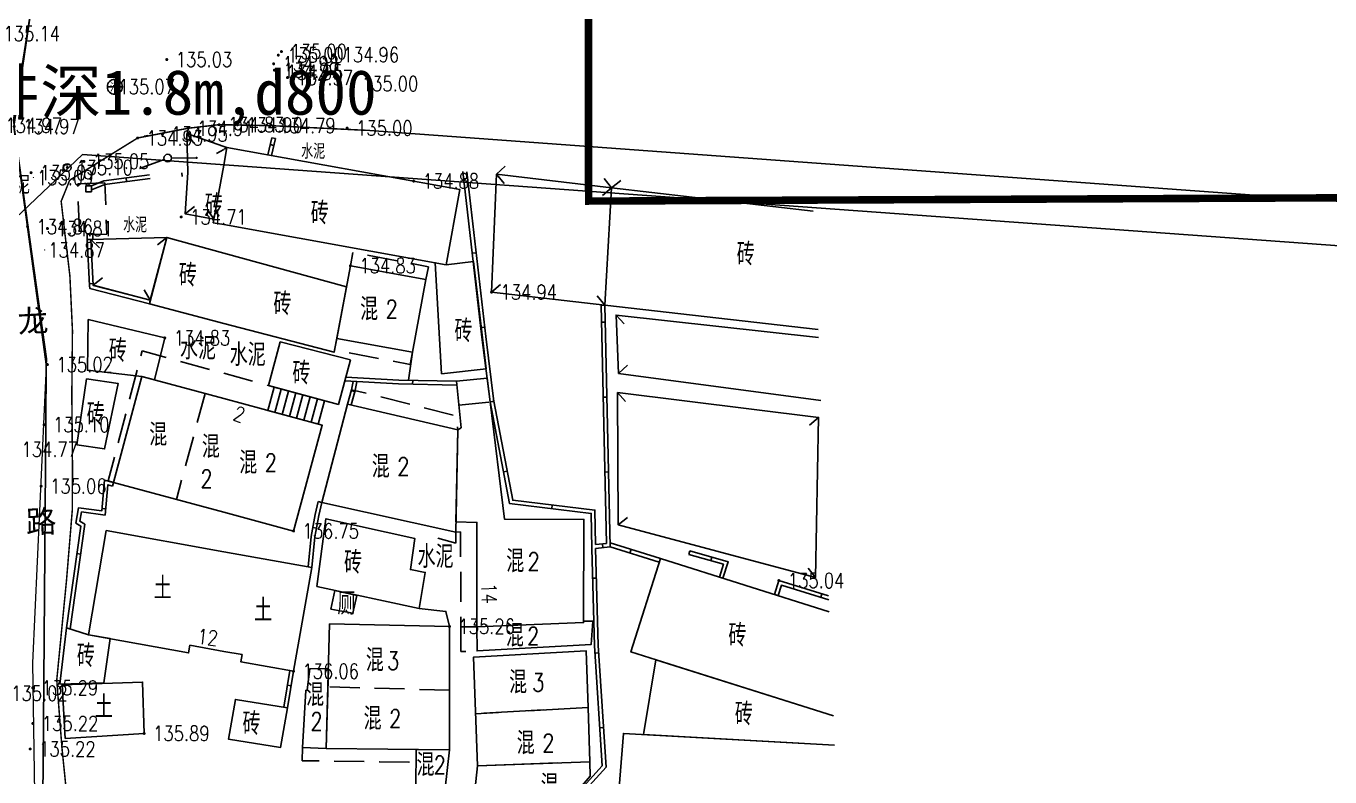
# Model space of a CAD drawing. Extents: x 529262 to 576451, y 2694391 to 2717535.
# Drawn here: x 566101.8 to 566188.9, y 2710071 to 2710121.1 of the extents above; entities that cross this region are included whole.
import ezdxf
from ezdxf.enums import TextEntityAlignment as Align
from ezdxf.xclip import XClip

# ---------------------------------------------------------------- set-up
doc = ezdxf.new("R2010")
doc.units = 0
doc.header["$XCLIPFRAME"] = 0
doc.linetypes.add('X5', pattern=[3, 2, -1])
for name, color, linetype in [('a红线图', 1, 'Continuous'), ('COMPONENT', 8, 'Continuous'), ('DLDW', 8, 'Continuous'), ('DLSS', 4, 'Continuous'), ('GCD', 8, 'Continuous'), ('GXYZ', 8, 'Continuous'), ('JMD', 8, 'Continuous'), ('PP-COM', 7, 'Continuous'), ('RD-中线', 40, 'Continuous'), ('RD-红线', 7, 'Continuous'), ('ZBTZ', 8, 'Continuous'), ('ZJ', 7, 'Continuous'), ('污水管径标注_W10-', 202, 'Continuous')]:
    doc.layers.add(name, color=color, linetype=linetype)
doc.layers.add('现状管道深度（物探资料）', color=2, linetype='Continuous', plot=False)
doc.styles.add('HZ', font='rs.shx', dxfattribs={"width": 0.8, "bigfont": 'hztxt.shx'})
doc.styles.get("Standard").update_dxf_attribs({"font": '', "height": 2.5, "bigfont": 'smfs.shx'})
doc.styles.add('宋体', font='', dxfattribs={"width": 0.75})
doc.styles.add('等线体', font='simhei.ttf')
doc.styles.get('Standard').set_extended_font_data('FangSong_GB2312')
doc.styles.get('宋体').set_extended_font_data('SimSun')
doc.linetypes.add('1161', pattern='A,0,[149,AAA.SHX,S=0.15,R=0,X=0,Y=0],-1.6', length=1.6)

# ---------------------------------------------------------------- blocks, each defined once
blk = doc.blocks.new('A$C19FD0107')
at = {"layer": 'RD-中线', "color": 8, "linetype": 'Continuous', "flags": 128}
for points in [[(-4490.734, 14139.438, 0), (-4490.29, 14139.417)], [(-3818.251, 14086.168, 0), (-3817.74, 14086.169)]]:
    blk.add_lwpolyline(points, format="xyb", dxfattribs=at)
at = {"layer": 'RD-红线', "color": 8}
blk.add_lwpolyline([(-4892.421, 15721.895), (-4903.143, 15711.754, 0.440562)], format="xyb", dxfattribs=at)
at = {"layer": 'RD-红线', "color": 8, "linetype": 'Continuous', "flags": 128}
blk.add_lwpolyline([(-4892.421, 15721.895), (-4681.317, 15706.582, -0.022144), (-4612.556, 15698.522), (-4612.406, 15698.497)], format="xyb", dxfattribs=at)
blk = doc.blocks.new('GC200')
at = {"linetype": 'Continuous', "const_width": 0.2, "flags": 128}
blk.add_lwpolyline([(-0.1, 0, 1), (0.1, 0, 1)], format="xyb", close=True, dxfattribs=at)
blk = doc.blocks.new('gc013c')
at = {"linetype": 'Continuous'}
blk.add_line((0.5, 0), (4, 0), dxfattribs=at)
at = {"linetype": 'Continuous', "const_width": 0.15, "flags": 128}
blk.add_lwpolyline([(3.775, 0, 1), (3.925, 0, 1)], format="xyb", close=True, dxfattribs=at)
blk = doc.blocks.new('gc170')
at = {"color": 8, "linetype": 'Continuous'}
blk.add_circle((0, 0), 0.5, dxfattribs=at)
blk = doc.blocks.new('gcbj0102')
for p, q in [((-1, 0), (1, 0)), ((0, -1), (0, 1))]:
    blk.add_line(p, q)
blk.add_circle((0, 0), 1)

msp = doc.modelspace()

# ---------------------------------------------------------------- linework, layer by layer
at = {"const_width": 0.5}
msp.add_lwpolyline([(566139.325, 2710172.956), (565986.518, 2710172.842), (565986.681, 2709601.261), (566518.586, 2709601.552), (566518.485, 2709673.527), (566764.333, 2709673.513), (566764.12, 2710112.127), (566139.363, 2710109.398), (566139.316, 2710172.956)], dxfattribs=at)
at = {"layer": 'a红线图', "color": 8, "linetype": 'Continuous', "lineweight": 0, "flags": 128}
msp.add_lwpolyline([(566002.192, 2710136.326), (566109.082, 2710133.706), (566102.533, 2710124.92), (566100.925, 2710114.792), (566103.162, 2710098.867), (566102.215, 2710078.564), (566102.717, 2710046.58), (566103.542, 2710024.38), (566098.749, 2709996.517), (566091.062, 2709979.95), (566088.689, 2709969.605), (566093.614, 2709951.357), (566100.107, 2709923.223), (566100.107, 2709923.223), (566100.107, 2709923.223), (566095.932, 2709922.206), (566095.932, 2709922.206), (566081.847, 2709912.554), (566085.668, 2709714.381)], dxfattribs=at)
msp.add_lwpolyline([(566002.192, 2710136.326), (566109.082, 2710133.706), (566102.533, 2710124.92), (566100.925, 2710114.792), (566103.162, 2710098.867), (566102.215, 2710078.564), (566102.717, 2710046.58), (566103.542, 2710024.38), (566098.749, 2709996.517), (566091.062, 2709979.95), (566088.689, 2709969.605), (566093.614, 2709951.357), (566100.107, 2709923.223), (566100.107, 2709923.223), (566100.107, 2709923.223), (566095.932, 2709922.206), (566095.932, 2709922.206), (566081.847, 2709912.554), (566085.668, 2709714.381)], dxfattribs=at)
at = {"layer": 'DLDW', "linetype": 'Continuous', "elevation": 136.334, "flags": 128}
msp.add_lwpolyline([(566122.145, 2710082.148), (566122.423, 2710083.399), (566123.891, 2710083.073), (566123.613, 2710081.887)], close=True, dxfattribs=at)
at = {"layer": 'DLSS', "linetype": 'Continuous', "const_width": 0.1, "flags": 128}
for points in [[(566124.449, 2710114.125), (566118.103, 2710114.436), (566114.691, 2710114.501), (566112.617, 2710114.261), (566109.247, 2710113.611), (566104.709, 2710110.798)], [(566102.036, 2710002.568), (566103.995, 2710014.202), (566104.973, 2710021.961), (566105.531, 2710027.979), (566105.602, 2710031.912), (566105.29, 2710037.109), (566104.947, 2710040.762), (566104.451, 2710047.23), (566104.623, 2710054.902), (566104.672, 2710057.841), (566104.698, 2710062.183), (566104.771, 2710065.276), (566104.609, 2710068.646), (566104.417, 2710070.678), (566104.191, 2710072.898), (566103.845, 2710077.42), (566104.494, 2710084.06), (566104.888, 2710088.832), (566104.892, 2710091.957), (566104.851, 2710096.458), (566104.893, 2710100.764), (566104.722, 2710104.392), (566104.139, 2710109.383), (566104.709, 2710110.798)]]:
    msp.add_lwpolyline(points, dxfattribs=at)
at = {"layer": 'JMD', "linetype": 'Continuous'}
for p, q in [((566109.683, 2710113.732), (566109.931, 2710113.767)), ((566112.535, 2710113.91), (566113.005, 2710113.263)), ((566114.998, 2710112.846), (566114.519, 2710112.568)), ((566115.211, 2710112.97), (566115.016, 2710112.864)), ((566118.099, 2710113.172), (566118.342, 2710113.115)), ((566118.207, 2710113.628), (566118.45, 2710113.57)), ((566117.937, 2710112.489), (566118.18, 2710112.431)), ((566112.215, 2710111.037), (566112.199, 2710111.286)), ((566133.207, 2710111.186), (566133.8, 2710111.722)), ((566133.207, 2710111.186), (566133.726, 2710110.577)), ((566108.471, 2710110.954), (566108.506, 2710110.706)), ((566131.031, 2710110.891), (566131.279, 2710110.92)), ((566140.899, 2710110.275), (566140.286, 2710109.761)), ((566140.899, 2710110.275), (566140.403, 2710110.903)), ((566140.899, 2710110.275), (566141.526, 2710110.772)), ((566112.421, 2710108.544), (566113.051, 2710109.037)), ((566114.342, 2710108.197), (566113.887, 2710108.854)), ((566106.121, 2710106.83), (566106.708, 2710106.287)), ((566111.192, 2710106.975), (566110.566, 2710106.477)), ((566131.601, 2710105.924), (566131.849, 2710105.952)), ((566106.272, 2710103.781), (566106.893, 2710104.285)), ((566106.016, 2710103.881), (566106.266, 2710103.893)), ((566110.094, 2710102.774), (566109.691, 2710103.465)), ((566132.884, 2710103.32), (566133.491, 2710103.84)), ((566110.031, 2710102.532), (566110.094, 2710102.774)), ((566140.45, 2710102.455), (566139.934, 2710103.067)), ((566140.45, 2710102.455), (566140.2, 2710102.449)), ((566141.198, 2710101.789), (566141.744, 2710101.205)), ((566132.171, 2710100.956), (566132.42, 2710100.985)), ((566140.475, 2710101.314), (566140.225, 2710101.309)), ((566141.364, 2710097.895), (566141.954, 2710098.435)), ((566127.619, 2710097.429), (566127.614, 2710097.179)), ((566118.357, 2710096.98), (566117.934, 2710095.417)), ((566122.002, 2710095.994), (566118.357, 2710096.98)), ((566118.839, 2710096.849), (566118.416, 2710095.287)), ((566119.322, 2710096.719), (566118.899, 2710095.156)), ((566119.805, 2710096.588), (566119.382, 2710095.026)), ((566120.287, 2710096.458), (566119.864, 2710094.895)), ((566120.77, 2710096.327), (566120.347, 2710094.764)), ((566123.513, 2710096.752), (566123.754, 2710096.686)), ((566140.588, 2710096.315), (566140.338, 2710096.31)), ((566141.3, 2710096.616), (566141.831, 2710096.018)), ((566117.934, 2710095.417), (566121.579, 2710094.431)), ((566121.253, 2710096.196), (566120.83, 2710094.634)), ((566121.735, 2710096.066), (566121.312, 2710094.503)), ((566132.791, 2710095.995), (566133.036, 2710096.042)), ((566132.791, 2710095.995), (566133.039, 2710096.026)), ((566154.726, 2710094.957), (566154.121, 2710094.433)), ((566133.68, 2710091.329), (566133.925, 2710091.375)), ((566140.701, 2710091.317), (566140.451, 2710091.311)), ((566107.636, 2710090.615), (566107.571, 2710090.373)), ((566121.551, 2710089.273), (566121.308, 2710089.332)), ((566106.864, 2710088.871, 135.966), (566107.113, 2710088.847, 135.966)), ((566136.898, 2710088.863), (566136.927, 2710089.111)), ((566121.186, 2710087.551), (566120.94, 2710087.596)), ((566141.339, 2710087.786), (566141.972, 2710088.274)), ((566105.187, 2710085.861, 135.966), (566105.434, 2710085.827, 135.966)), ((566140.317, 2710086.266, 136.328), (566140.294, 2710086.523, 136.328)), ((566142.122, 2710085.909), (566142.203, 2710086.148)), ((566146.121, 2710086.045), (566146.053, 2710085.804)), ((566147.592, 2710085.63), (566147.525, 2710085.389)), ((566139.627, 2710084.217, 136.948), (566139.877, 2710084.224, 136.948)), ((566148.338, 2710084.218), (566148.1, 2710084.293)), ((566154.515, 2710084.257), (566154.034, 2710084.896)), ((566151.778, 2710083.131), (566152.017, 2710083.056)), ((566154.951, 2710083.179), (566154.877, 2710082.94)), ((566139.789, 2710079.22, 136.948), (566140.038, 2710079.236, 136.948)), ((566119.499, 2710077.035), (566119.252, 2710077.075)), ((566140.113, 2710074.231, 136.948), (566140.363, 2710074.247, 136.948))]:
    msp.add_line(p, q, dxfattribs=at)
at = {"layer": 'JMD', "linetype": 'Continuous', "flags": 128}
for points, elevation in [([(566114.998, 2710113.045), (566112.535, 2710113.91), (566112.595, 2710111.312), (566112.421, 2710108.544), (566114.342, 2710108.197), (566114.998, 2710111.799)], 135.449), ([(566114.998, 2710111.799), (566115.211, 2710112.97), (566114.998, 2710113.045)], 135.449), ([(566114.998, 2710111.799), (566115.211, 2710112.97), (566130.76, 2710110.181), (566129.85, 2710105.146), (566114.998, 2710107.825)], 135.407), ([(566114.998, 2710107.825), (566114.298, 2710107.951), (566114.998, 2710111.799)], 135.407), ([(566114.998, 2710105.927), (566111.192, 2710106.975), (566110.031, 2710102.532), (566114.998, 2710101.235)], 134.693), ([(566114.998, 2710101.235), (566122.369, 2710099.31), (566123.189, 2710103.67), (566114.998, 2710105.927)], 134.693), ([(566154.875, 2710096.091), (566141.364, 2710097.895), (566141.198, 2710101.789), (566154.707, 2710100.297)], 135.834), ([(566114.998, 2710088.629), (566107.636, 2710090.615), (566109.535, 2710097.69), (566114.998, 2710096.212)], 134.719), ([(566114.998, 2710096.212), (566121.579, 2710094.431), (566119.66, 2710087.372), (566114.998, 2710088.629)], 134.719), ([(566107.636, 2710090.615), (566107.041, 2710090.774), (566106.85, 2710088.715), (566105.297, 2710088.921), (566105.113, 2710087.902), (566105.443, 2710087.696), (566104.496, 2710080.909)], 135.966), ([(566107.571, 2710090.373), (566107.262, 2710090.456), (566107.075, 2710088.433), (566105.5, 2710088.642), (566105.389, 2710088.024), (566105.713, 2710087.822), (566104.737, 2710080.832)], 135.966), ([(566135.431, 2710060.83), (566136.3, 2710067.316), (566140.278, 2710071.699), (566139.757, 2710079.71), (566139.57, 2710086.207)], 136.948), ([(566135.678, 2710060.797), (566136.538, 2710067.205), (566140.535, 2710071.61), (566140.006, 2710079.722), (566139.82, 2710086.214)], 136.948), ([(566139.816, 2710086.48), (566140.558, 2710086.546)], 136.328), ([(566139.82, 2710086.214), (566140.814, 2710086.318)], 136.328), ([(566155.796, 2710073.069), (566143.038, 2710073.778), (566143.851, 2710078.777), (566155.718, 2710075.031)], 134.539), ([(566155.796, 2710073.069), (566141.687, 2710073.853), (566140.815, 2710062.766), (566156.252, 2710061.683)], 134.561), ([(566137.296, 2710071.885), (566131.942, 2710071.704), (566131.822, 2710070.649), (566131.771, 2710070.092), (566131.549, 2710069.365), (566130.775, 2710067.037), (566136.113, 2710066.037), (566136.3, 2710067.316), (566137.24, 2710068.409)], 134.852)]:
    msp.add_lwpolyline(points, dxfattribs=dict(at, elevation=elevation))
for points in [[(566118.207, 2710113.628), (566117.937, 2710112.489)], [(566118.45, 2710113.57), (566118.18, 2710112.431)], [(566106.165, 2710110.418), (566106.999, 2710110.741), (566108.507, 2710110.959), (566110.047, 2710111.147)], [(566132.791, 2710095.995), (566132.244, 2710100.324), (566130.975, 2710111.381)], [(566133.039, 2710096.026), (566132.492, 2710100.354), (566131.229, 2710111.359)], [(566106.168, 2710110.151), (566107.063, 2710110.498), (566108.54, 2710110.711), (566110.077, 2710110.899)], [(566154.369, 2710108.735), (566140.899, 2710110.275), (566140.45, 2710102.455), (566154.685, 2710100.827)], [(566105.871, 2710106.826), (566106.023, 2710103.755), (566106.053, 2710103.571), (566110.031, 2710102.532)], [(566106.121, 2710106.83), (566106.272, 2710103.781), (566106.273, 2710103.772), (566110.094, 2710102.774)], [(566140.558, 2710086.546), (566140.2, 2710102.449)], [(566140.814, 2710086.318), (566140.45, 2710102.455)], [(566130.568, 2710097.114), (566126.675, 2710097.199), (566123.088, 2710097.392)], [(566130.543, 2710097.365), (566126.685, 2710097.449), (566123.155, 2710097.639)], [(566123.266, 2710095.851), (566123.528, 2710096.807), (566123.64, 2710097.362)], [(566123.509, 2710095.794), (566123.771, 2710096.749), (566123.892, 2710097.349)], [(566139.57, 2710086.207), (566139.539, 2710088.547), (566134.086, 2710089.199), (566132.791, 2710095.995)], [(566139.816, 2710086.48), (566139.786, 2710088.769), (566134.297, 2710089.426), (566133.036, 2710096.042)], [(566120.627, 2710084.975), (566120.836, 2710087.016), (566121.097, 2710088.464), (566121.308, 2710089.332)], [(566120.874, 2710084.93), (566121.083, 2710086.981), (566121.342, 2710088.412), (566121.551, 2710089.273)], [(566114.998, 2710085.989), (566107.147, 2710087.405), (566105.972, 2710080.439), (566112.645, 2710079.23), (566112.735, 2710079.74), (566114.998, 2710079.338)], [(566114.998, 2710079.338), (566116.226, 2710079.12), (566116.14, 2710078.634), (566119.657, 2710078.008), (566120.874, 2710084.93), (566114.998, 2710085.989)], [(566140.808, 2710086.584), (566144.16, 2710085.537)], [(566140.814, 2710086.318), (566144.084, 2710085.297)], [(566146.121, 2710086.045), (566148.687, 2710085.321), (566148.338, 2710084.218)], [(566155.44, 2710081.975), (566144.16, 2710085.537), (566142.191, 2710079.302), (566155.718, 2710075.031)], [(566146.053, 2710085.804), (566148.371, 2710085.15), (566148.1, 2710084.293)], [(566155.397, 2710083.041), (566152.073, 2710084.064), (566151.778, 2710083.131)], [(566155.408, 2710082.777), (566152.236, 2710083.752), (566152.017, 2710083.056)], [(566119.016, 2710075.615), (566119.41, 2710078.048)], [(566119.263, 2710075.575), (566119.657, 2710078.008)]]:
    msp.add_lwpolyline(points, dxfattribs=at)
for points, elevation in [([(566133.207, 2710111.186), (566132.884, 2710103.32), (566140.45, 2710102.455), (566140.899, 2710110.275)], 133.809), ([(566106.17, 2710110.025), (566106.165, 2710110.418), (566105.781, 2710110.413), (566105.786, 2710110.02)], 134.372), ([(566106.255, 2710106.831), (566106.25, 2710107.224), (566105.866, 2710107.219), (566105.871, 2710106.826)], 134.73), ([(566122.541, 2710100.228), (566127.608, 2710099.314), (566128.502, 2710104.163), (566123.455, 2710105.082)], 135.003), ([(566129.53, 2710097.873), (566132.512, 2710098.199), (566131.666, 2710105.354), (566129.85, 2710105.146), (566129.121, 2710105.277), (566129.53, 2710097.873)], 134.908), ([(566105.953, 2710101.499), (566111.057, 2710100.262), (566110.377, 2710097.462), (566109.535, 2710097.69), (566105.896, 2710098.108)], 134.74), ([(566123.469, 2710098.789), (566118.769, 2710099.992), (566117.976, 2710097.085), (566122.661, 2710095.826)], 134.865), ([(566105.829, 2710097.523), (566105.193, 2710093.119), (566107.043, 2710092.852), (566107.947, 2710097.217)], 134.797), ([(566130.543, 2710097.365), (566130.86, 2710094.261), (566130.622, 2710094.125), (566130.501, 2710087.974), (566131.906, 2710087.946), (566131.907, 2710080.985), (566139.028, 2710081.258), (566139.047, 2710088.143), (566133.747, 2710088.173), (566132.791, 2710095.995), (566132.595, 2710097.573)], 138.329), ([(566141.3, 2710096.616), (566154.726, 2710094.957), (566154.515, 2710084.257), (566141.339, 2710087.786)], 135.406), ([(566123.266, 2710095.851), (566130.622, 2710094.125), (566130.488, 2710087.3), (566121.551, 2710089.273)], 138.116), ([(566121.204, 2710083.67), (566121.817, 2710088.193), (566127.75, 2710086.875), (566127.469, 2710084.801), (566128.454, 2710084.602), (566128.057, 2710082.203)], 135.488), ([(566104.496, 2710080.909), (566105.972, 2710080.439), (566107.407, 2710080.201), (566106.982, 2710077.237), (566104.056, 2710077.149)], 135.775), ([(566122.067, 2710081.172), (566121.844, 2710072.845), (566130.076, 2710072.763), (566130.072, 2710080.999)], 135.484), ([(566131.907, 2710080.985), (566131.912, 2710079.367), (566139.531, 2710079.792), (566139.639, 2710081.358), (566139.028, 2710081.36), (566139.028, 2710081.258)], 135.322), ([(566139.455, 2710071.959), (566131.942, 2710071.704), (566131.679, 2710078.958), (566139.195, 2710079.38), (566139.332, 2710075.596)], 138.23), ([(566120.742, 2710078.2), (566121.986, 2710078.167), (566121.844, 2710072.845), (566120.249, 2710072.909), (566120.472, 2710076.727), (566120.56, 2710076.743)], 136.256), ([(566104.209, 2710077.092), (566109.572, 2710077.291), (566109.681, 2710073.854), (566104.409, 2710073.529)], 135.296), ([(566119.263, 2710075.575), (566115.773, 2710076.131), (566115.306, 2710073.482), (566118.796, 2710072.926)], 135.7), ([(566127.818, 2710070.283), (566129.792, 2710070.193), (566130.076, 2710072.763), (566127.843, 2710072.785)], 134.94), ([(566127.818, 2710070.283), (566129.792, 2710070.193), (566130.076, 2710072.763), (566127.843, 2710072.785)], 134.94), ([(566131.942, 2710071.704), (566131.822, 2710070.649), (566131.771, 2710070.092), (566131.549, 2710069.365), (566130.775, 2710067.037), (566136.113, 2710066.037), (566136.3, 2710067.316), (566139.467, 2710070.999), (566139.455, 2710071.959)], 134.852)]:
    msp.add_lwpolyline(points, close=True, dxfattribs=dict(at, elevation=elevation))
at = {"layer": 'JMD', "linetype": 'X5', "flags": 128}
msp.add_lwpolyline([(566107.062, 2710110.625), (566105.242, 2710110.539), (566105.368, 2710107.131), (566107.182, 2710107.198)], close=True, dxfattribs=at)
at = {"layer": 'JMD', "linetype": 'Continuous', "flags": 128}
msp.add_lwpolyline([(566106.272, 2710103.781), (566110.094, 2710102.774), (566111.192, 2710106.975), (566106.121, 2710106.83)], close=True, dxfattribs=at)
at = {"layer": 'JMD', "linetype": 'X5', "flags": 128}
for points, elevation in [([(566128.502, 2710104.163), (566128.668, 2710105.012), (566123.62, 2710105.962), (566123.455, 2710105.082)], 134.919), ([(566127.608, 2710099.314), (566127.456, 2710098.49), (566122.393, 2710099.442), (566122.541, 2710100.228)], 134.87), ([(566107.636, 2710090.615), (566107.288, 2710090.715), (566109.55, 2710099.399), (566114.998, 2710097.903)], 136.245), ([(566114.998, 2710097.903), (566118.357, 2710096.98)], 136.245), ([(566113.749, 2710096.55), (566111.842, 2710089.481)], 135.267), ([(566123.266, 2710095.851), (566123.528, 2710096.807), (566130.61, 2710095.045), (566130.622, 2710094.125)], 136.24), ([(566130.706, 2710095.768), (566132.791, 2710095.995)], 138.329), ([(566130.488, 2710087.3), (566130.503, 2710086.56), (566129.071, 2710086.941), (566129.036, 2710087.62)], 135.396), ([(566130.488, 2710087.3), (566130.816, 2710087.318), (566130.83, 2710080.983), (566131.907, 2710080.985)], 135.396), ([(566130.83, 2710080.983), (566130.834, 2710079.317), (566131.912, 2710079.367)], 135.396), ([(566130.074, 2710076.746), (566121.954, 2710076.963)], 135.059), ([(566139.332, 2710075.596), (566131.816, 2710075.174)], 140.027), ([(566137.353, 2710075.485), (566131.816, 2710075.174)], 140.027), ([(566120.249, 2710072.909), (566120.242, 2710072.037), (566125.403, 2710071.965)], 136.11), ([(566120.249, 2710072.909), (566120.242, 2710072.037), (566127.834, 2710071.932)], 136.11), ([(566125.403, 2710071.965), (566127.834, 2710071.932)], 136.11)]:
    msp.add_lwpolyline(points, dxfattribs=dict(at, elevation=elevation))
at = {"layer": 'ZBTZ', "linetype": '1161', "elevation": 135.317, "flags": 128}
msp.add_lwpolyline([(566287.325, 2710102.218), (566124.449, 2710114.125)], dxfattribs=at)
at = {"layer": 'ZBTZ', "linetype": '1161', "flags": 128}
for points in [[(566127.608, 2710099.314), (566127.335, 2710097.435)], [(566128.057, 2710082.203), (566129.837, 2710082.008), (566130.072, 2710080.999)]]:
    msp.add_lwpolyline(points, dxfattribs=at)
at = {"layer": '污水管径标注_W10-'}
msp.add_lwpolyline([(566082.627, 2709872.113), (566082.241, 2709892.11), (566081.856, 2709912.106), (566081.74, 2709918.105), (566095.226, 2709921.863), (566100.043, 2709923.205), (566096.477, 2709937.775), (566091.724, 2709957.202), (566088.634, 2709969.83), (566091.115, 2709976.375), (566098.912, 2709996.947), (566101.908, 2710014.696), (566103.738, 2710025.543), (566103.302, 2710034.532), (566102.72, 2710046.518), (566102.787, 2710054.518), (566102.956, 2710074.517), (566103.125, 2710094.516), (566103.146, 2710098.516), (566100.983, 2710114.368), (566102.582, 2710125.251)], dxfattribs=at)

# ---------------------------------------------------------------- block references
at = {"layer": 'COMPONENT', "linetype": 'Continuous', "xscale": 0.5, "yscale": 0.5}
msp.add_blockref('gcbj0102', (566107.726, 2710117.026), dxfattribs=at)
at = {"layer": 'GCD', "linetype": 'Continuous'}
ref = msp.add_blockref('GC200', (566099.687, 2710120.581, 135.135), dxfattribs=dict(at, xscale=0.5, yscale=0.5, zscale=0.5))
ref.add_attrib('height', '135.14', dxfattribs={"linetype": 'Continuous', "height": 1, "style": 'HZ', "width": 0.8}).set_placement((566100.287, 2710120.581, 135.135), align=Align.MIDDLE_LEFT)
ref = msp.add_blockref('GC200', (566118.849, 2710119.376, 135.004), dxfattribs=dict(at, xscale=0.5, yscale=0.5, zscale=0.5))
ref.add_attrib('height', '135.00', dxfattribs={"linetype": 'Continuous', "height": 1, "style": 'HZ', "width": 0.8}).set_placement((566119.449, 2710119.376, 135.004), align=Align.MIDDLE_LEFT)
ref = msp.add_blockref('GC200', (566111.192, 2710118.848, 135.033), dxfattribs=dict(at, xscale=0.5, yscale=0.5, zscale=0.5))
ref.add_attrib('height', '135.03', dxfattribs={"linetype": 'Continuous', "height": 1, "style": 'HZ', "width": 0.8}).set_placement((566111.792, 2710118.848, 135.033), align=Align.MIDDLE_LEFT)
ref = msp.add_blockref('GC200', (566118.33, 2710118.565, 134.975), dxfattribs=dict(at, xscale=0.5, yscale=0.5, zscale=0.5))
ref.add_attrib('height', '134.98', dxfattribs={"linetype": 'Continuous', "height": 1, "style": 'HZ', "width": 0.8}).set_placement((566118.93, 2710118.565, 134.975), align=Align.MIDDLE_LEFT)
ref = msp.add_blockref('GC200', (566118.642, 2710119.145, 135.004), dxfattribs=dict(at, xscale=0.5, yscale=0.5, zscale=0.5))
ref.add_attrib('height', '135.00', dxfattribs={"linetype": 'Continuous', "height": 1, "style": 'HZ', "width": 0.8}).set_placement((566119.242, 2710119.145, 135.004), align=Align.MIDDLE_LEFT)
ref = msp.add_blockref('GC200', (566122.338, 2710119.165, 134.964), dxfattribs=dict(at, xscale=0.5, yscale=0.5, zscale=0.5))
ref.add_attrib('height', '134.96', dxfattribs={"linetype": 'Continuous', "height": 1, "style": 'HZ', "width": 0.8}).set_placement((566122.938, 2710119.165, 134.964), align=Align.MIDDLE_LEFT)
ref = msp.add_blockref('GC200', (566118.378, 2710118.136, 134.97), dxfattribs=dict(at, xscale=0.5, yscale=0.5, zscale=0.5))
ref.add_attrib('height', '134.97', dxfattribs={"linetype": 'Continuous', "height": 1, "style": 'HZ', "width": 0.8}).set_placement((566118.978, 2710118.136, 134.97), align=Align.MIDDLE_LEFT)
ref = msp.add_blockref('GC200', (566118.587, 2710117.989, 134.952), dxfattribs=dict(at, xscale=0.5, yscale=0.5, zscale=0.5))
ref.add_attrib('height', '134.95', dxfattribs={"linetype": 'Continuous', "height": 1, "style": 'HZ', "width": 0.8}).set_placement((566119.187, 2710117.989, 134.952), align=Align.MIDDLE_LEFT)
ref = msp.add_blockref('GC200', (566119.255, 2710117.644, 134.967), dxfattribs=dict(at, xscale=0.5, yscale=0.5, zscale=0.5))
ref.add_attrib('height', '134.97', dxfattribs={"linetype": 'Continuous', "height": 1, "style": 'HZ', "width": 0.8}).set_placement((566119.855, 2710117.644, 134.967), align=Align.MIDDLE_LEFT)
ref = msp.add_blockref('GC200', (566107.725, 2710117.033, 135.067), dxfattribs=dict(at, xscale=0.1999999999534339, yscale=0.1999999999534339, zscale=0.1999999999534339))
ref.add_attrib('height', '135.07', dxfattribs={"linetype": 'Continuous', "height": 1, "style": 'HZ', "width": 0.8}).set_placement((566107.965, 2710117.033, 135.067), align=Align.MIDDLE_LEFT)
ref = msp.add_blockref('GC200', (566123.62, 2710117.235, 134.998), dxfattribs=dict(at, xscale=0.5, yscale=0.5, zscale=0.5))
ref.add_attrib('height', '135.00', dxfattribs={"linetype": 'Continuous', "height": 1, "style": 'HZ', "width": 0.8}).set_placement((566124.22, 2710117.235, 134.998), align=Align.MIDDLE_LEFT)
ref = msp.add_blockref('GC200', (566099.816, 2710114.449, 134.965), dxfattribs=dict(at, xscale=0.5, yscale=0.5, zscale=0.5))
ref.add_attrib('height', '134.97', dxfattribs={"linetype": 'Continuous', "height": 1, "style": 'HZ', "width": 0.8}).set_placement((566100.416, 2710114.449, 134.965), align=Align.MIDDLE_LEFT)
ref = msp.add_blockref('GC200', (566101.004, 2710114.376, 134.97), dxfattribs=dict(at, xscale=0.5, yscale=0.5, zscale=0.5))
ref.add_attrib('height', '134.97', dxfattribs={"linetype": 'Continuous', "height": 1, "style": 'HZ', "width": 0.8}).set_placement((566101.604, 2710114.376, 134.97), align=Align.MIDDLE_LEFT)
ref = msp.add_blockref('GC200', (566112.613, 2710114.26, 134.906), dxfattribs=dict(at, xscale=0.5, yscale=0.5, zscale=0.5))
ref.add_attrib('height', '134.91', dxfattribs={"linetype": 'Continuous', "height": 1, "style": 'HZ', "width": 0.8}).set_placement((566113.213, 2710114.26, 134.906), align=Align.MIDDLE_LEFT)
ref = msp.add_blockref('GC200', (566114.687, 2710114.5, 134.83), dxfattribs=dict(at, xscale=0.5, yscale=0.5, zscale=0.5))
ref.add_attrib('height', '134.83', dxfattribs={"linetype": 'Continuous', "height": 1, "style": 'HZ', "width": 0.8}).set_placement((566115.287, 2710114.5, 134.83), align=Align.MIDDLE_LEFT)
ref = msp.add_blockref('GC200', (566115.908, 2710114.488, 134.902), dxfattribs=dict(at, xscale=0.5, yscale=0.5, zscale=0.5))
ref.add_attrib('height', '134.90', dxfattribs={"linetype": 'Continuous', "height": 1, "style": 'HZ', "width": 0.8}).set_placement((566116.508, 2710114.488, 134.902), align=Align.MIDDLE_LEFT)
ref = msp.add_blockref('GC200', (566118.099, 2710114.435, 134.788), dxfattribs=dict(at, xscale=0.5, yscale=0.5, zscale=0.5))
ref.add_attrib('height', '134.79', dxfattribs={"linetype": 'Continuous', "height": 1, "style": 'HZ', "width": 0.8}).set_placement((566118.699, 2710114.435, 134.788), align=Align.MIDDLE_LEFT)
ref = msp.add_blockref('GC200', (566123.238, 2710114.268, 134.997), dxfattribs=dict(at, xscale=0.5, yscale=0.5, zscale=0.5))
ref.add_attrib('height', '135.00', dxfattribs={"linetype": 'Continuous', "height": 1, "style": 'HZ', "width": 0.8}).set_placement((566123.838, 2710114.268, 134.997), align=Align.MIDDLE_LEFT)
ref = msp.add_blockref('GC200', (566109.243, 2710113.61, 134.93), dxfattribs=dict(at, xscale=0.5, yscale=0.5, zscale=0.5))
ref.add_attrib('height', '134.93', dxfattribs={"linetype": 'Continuous', "height": 1, "style": 'HZ', "width": 0.8}).set_placement((566109.843, 2710113.61, 134.93), align=Align.MIDDLE_LEFT)
ref = msp.add_blockref('GC200', (566110.896, 2710113.88, 134.948), dxfattribs=dict(at, xscale=0.5, yscale=0.5, zscale=0.5))
ref.add_attrib('height', '134.95', dxfattribs={"linetype": 'Continuous', "height": 1, "style": 'HZ', "width": 0.8}).set_placement((566111.496, 2710113.88, 134.948), align=Align.MIDDLE_LEFT)
ref = msp.add_blockref('GC200', (566104.55, 2710111.638, 135.1), dxfattribs=dict(at, xscale=0.5, yscale=0.5, zscale=0.5))
ref.add_attrib('height', '135.10', dxfattribs={"linetype": 'Continuous', "height": 1, "style": 'HZ', "width": 0.8}).set_placement((566105.15, 2710111.638, 135.1), align=Align.MIDDLE_LEFT)
ref = msp.add_blockref('GC200', (566105.658, 2710112.049, 135.054), dxfattribs=dict(at, xscale=0.5, yscale=0.5, zscale=0.5))
ref.add_attrib('height', '135.05', dxfattribs={"linetype": 'Continuous', "height": 1, "style": 'HZ', "width": 0.8}).set_placement((566106.258, 2710112.049, 135.054), align=Align.MIDDLE_LEFT)
ref = msp.add_blockref('GC200', (566102.126, 2710111.295, 135.074), dxfattribs=dict(at, xscale=0.5, yscale=0.5, zscale=0.5))
ref.add_attrib('height', '135.07', dxfattribs={"linetype": 'Continuous', "height": 1, "style": 'HZ', "width": 0.8}).set_placement((566102.726, 2710111.295, 135.074), align=Align.MIDDLE_LEFT)
ref = msp.add_blockref('GC200', (566102.283, 2710110.972, 135.086), dxfattribs=dict(at, xscale=0.1999999999534339, yscale=0.1999999999534339, zscale=0.1999999999534339))
ref.add_attrib('height', '135.09', dxfattribs={"linetype": 'Continuous', "height": 1, "style": 'HZ', "width": 0.8}).set_placement((566102.523, 2710110.972, 135.086), align=Align.MIDDLE_LEFT)
ref = msp.add_blockref('GC200', (566127.679, 2710110.731, 134.879), dxfattribs=dict(at, xscale=0.5, yscale=0.5, zscale=0.5))
ref.add_attrib('height', '134.88', dxfattribs={"linetype": 'Continuous', "height": 1, "style": 'HZ', "width": 0.8}).set_placement((566128.279, 2710110.731, 134.879), align=Align.MIDDLE_LEFT)
ref = msp.add_blockref('GC200', (566112.158, 2710108.337, 134.714), dxfattribs=dict(at, xscale=0.5, yscale=0.5, zscale=0.5))
ref.add_attrib('height', '134.71', dxfattribs={"linetype": 'Continuous', "height": 1, "style": 'HZ', "width": 0.8}).set_placement((566112.758, 2710108.337, 134.714), align=Align.MIDDLE_LEFT)
ref = msp.add_blockref('GC200', (566101.897, 2710107.689, 134.863), dxfattribs=dict(at, xscale=0.5, yscale=0.5, zscale=0.5))
ref.add_attrib('height', '134.86', dxfattribs={"linetype": 'Continuous', "height": 1, "style": 'HZ', "width": 0.8}).set_placement((566102.497, 2710107.689, 134.863), align=Align.MIDDLE_LEFT)
ref = msp.add_blockref('GC200', (566103.225, 2710107.567, 134.807), dxfattribs=dict(at, xscale=0.5, yscale=0.5, zscale=0.5))
ref.add_attrib('height', '134.81', dxfattribs={"linetype": 'Continuous', "height": 1, "style": 'HZ', "width": 0.8}).set_placement((566103.825, 2710107.567, 134.807), align=Align.MIDDLE_LEFT)
ref = msp.add_blockref('GC200', (566103.042, 2710106.135, 134.872), dxfattribs=dict(at, xscale=0.1999999999534339, yscale=0.1999999999534339, zscale=0.1999999999534339))
ref.add_attrib('height', '134.87', dxfattribs={"linetype": 'Continuous', "height": 1, "style": 'HZ', "width": 0.8}).set_placement((566103.282, 2710106.135, 134.872), align=Align.MIDDLE_LEFT)
ref = msp.add_blockref('GC200', (566123.455, 2710105.082, 134.826), dxfattribs=dict(at, xscale=0.5, yscale=0.5, zscale=0.5))
ref.add_attrib('height', '134.83', dxfattribs={"linetype": 'Continuous', "height": 1, "style": 'HZ', "width": 0.8}).set_placement((566124.055, 2710105.082, 134.826), align=Align.MIDDLE_LEFT)
ref = msp.add_blockref('GC200', (566132.884, 2710103.32, 134.939), dxfattribs=dict(at, xscale=0.5, yscale=0.5, zscale=0.5))
ref.add_attrib('height', '134.94', dxfattribs={"linetype": 'Continuous', "height": 1, "style": 'HZ', "width": 0.8}).set_placement((566133.484, 2710103.32, 134.939), align=Align.MIDDLE_LEFT)
ref = msp.add_blockref('GC200', (566111.057, 2710100.262, 134.834), dxfattribs=dict(at, xscale=0.5, yscale=0.5, zscale=0.5))
ref.add_attrib('height', '134.83', dxfattribs={"linetype": 'Continuous', "height": 1, "style": 'HZ', "width": 0.8}).set_placement((566111.657, 2710100.262, 134.834), align=Align.MIDDLE_LEFT)
ref = msp.add_blockref('GC200', (566103.218, 2710098.483, 135.02), dxfattribs=dict(at, xscale=0.5, yscale=0.5, zscale=0.5))
ref.add_attrib('height', '135.02', dxfattribs={"linetype": 'Continuous', "height": 1, "style": 'HZ', "width": 0.8}).set_placement((566103.818, 2710098.483, 135.02), align=Align.MIDDLE_LEFT)
ref = msp.add_blockref('GC200', (566102.998, 2710094.471, 135.1), dxfattribs=dict(at, xscale=0.5, yscale=0.5, zscale=0.5))
ref.add_attrib('height', '135.10', dxfattribs={"linetype": 'Continuous', "height": 1, "style": 'HZ', "width": 0.8}).set_placement((566103.598, 2710094.471, 135.1), align=Align.MIDDLE_LEFT)
ref = msp.add_blockref('GC200', (566100.891, 2710092.815, 134.769), dxfattribs=dict(at, xscale=0.5, yscale=0.5, zscale=0.5))
ref.add_attrib('height', '134.77', dxfattribs={"linetype": 'Continuous', "height": 1, "style": 'HZ', "width": 0.8}).set_placement((566101.491, 2710092.815, 134.769), align=Align.MIDDLE_LEFT)
ref = msp.add_blockref('GC200', (566102.8, 2710090.365, 135.055), dxfattribs=dict(at, xscale=0.5, yscale=0.5, zscale=0.5))
ref.add_attrib('height', '135.06', dxfattribs={"linetype": 'Continuous', "height": 1, "style": 'HZ', "width": 0.8}).set_placement((566103.4, 2710090.365, 135.055), align=Align.MIDDLE_LEFT)
ref = msp.add_blockref('GC200', (566119.66, 2710087.372, 136.745), dxfattribs=dict(at, xscale=0.5, yscale=0.5, zscale=0.5))
ref.add_attrib('height', '136.75', dxfattribs={"linetype": 'Continuous', "height": 1, "style": 'HZ', "width": 0.8}).set_placement((566120.26, 2710087.372, 136.745), align=Align.MIDDLE_LEFT)
ref = msp.add_blockref('GC200', (566152.073, 2710084.064, 135.037), dxfattribs=dict(at, xscale=0.5, yscale=0.5, zscale=0.5))
ref.add_attrib('height', '135.04', dxfattribs={"linetype": 'Continuous', "height": 1, "style": 'HZ', "width": 0.8}).set_placement((566152.673, 2710084.064, 135.037), align=Align.MIDDLE_LEFT)
ref = msp.add_blockref('GC200', (566130.072, 2710080.999, 135.262), dxfattribs=dict(at, xscale=0.5, yscale=0.5, zscale=0.5))
ref.add_attrib('height', '135.26', dxfattribs={"linetype": 'Continuous', "height": 1, "style": 'HZ', "width": 0.8}).set_placement((566130.672, 2710080.999, 135.262), align=Align.MIDDLE_LEFT)
ref = msp.add_blockref('GC200', (566119.657, 2710078.008, 136.062), dxfattribs=dict(at, xscale=0.5, yscale=0.5, zscale=0.5))
ref.add_attrib('height', '136.06', dxfattribs={"linetype": 'Continuous', "height": 1, "style": 'HZ', "width": 0.8}).set_placement((566120.257, 2710078.008, 136.062), align=Align.MIDDLE_LEFT)
ref = msp.add_blockref('GC200', (566102.237, 2710076.902, 135.287), dxfattribs=dict(at, xscale=0.5, yscale=0.5, zscale=0.5))
ref.add_attrib('height', '135.29', dxfattribs={"linetype": 'Continuous', "height": 1, "style": 'HZ', "width": 0.8}).set_placement((566102.837, 2710076.902, 135.287), align=Align.MIDDLE_LEFT)
ref = msp.add_blockref('GC200', (566100.202, 2710076.54, 135.018), dxfattribs=dict(at, xscale=0.5, yscale=0.5, zscale=0.5))
ref.add_attrib('height', '135.02', dxfattribs={"linetype": 'Continuous', "height": 1, "style": 'HZ', "width": 0.8}).set_placement((566100.802, 2710076.54, 135.018), align=Align.MIDDLE_LEFT)
ref = msp.add_blockref('GC200', (566102.249, 2710074.521, 135.22), dxfattribs=dict(at, xscale=0.5, yscale=0.5, zscale=0.5))
ref.add_attrib('height', '135.22', dxfattribs={"linetype": 'Continuous', "height": 1, "style": 'HZ', "width": 0.8}).set_placement((566102.849, 2710074.521, 135.22), align=Align.MIDDLE_LEFT)
ref = msp.add_blockref('GC200', (566109.681, 2710073.854, 135.886), dxfattribs=dict(at, xscale=0.5, yscale=0.5, zscale=0.5))
ref.add_attrib('height', '135.89', dxfattribs={"linetype": 'Continuous', "height": 1, "style": 'HZ', "width": 0.8}).set_placement((566110.281, 2710073.854, 135.886), align=Align.MIDDLE_LEFT)
ref = msp.add_blockref('GC200', (566102.069, 2710072.819, 135.216), dxfattribs=dict(at, xscale=0.5, yscale=0.5, zscale=0.5))
ref.add_attrib('height', '135.22', dxfattribs={"linetype": 'Continuous', "height": 1, "style": 'HZ', "width": 0.8}).set_placement((566102.669, 2710072.819, 135.216), align=Align.MIDDLE_LEFT)
at = {"layer": 'GXYZ', "linetype": 'Continuous'}
for xscale, yscale, zscale, rotation in [(0.4999999999942863, 0.4999999999942863, 0.4999999999942863, 200.2407851079406), (0.5000000000491069, 0.5000000000491069, 0.5000000000491069, 0.4189503547280558)]:
    msp.add_blockref('gc013c', (566111.255, 2710112.271, 136.054), dxfattribs=dict(at, xscale=xscale, yscale=yscale, zscale=zscale, rotation=rotation))
at = {"layer": 'GXYZ', "linetype": 'Continuous', "xscale": 0.5, "yscale": 0.5, "zscale": 0.5}
msp.add_blockref('gc170', (566111.255, 2710112.271, 136.054), dxfattribs=at)
at = {"layer": 'GXYZ', "linetype": 'Continuous', "xscale": 0.5, "yscale": 0.5}
msp.add_blockref('gc170', (566104.549, 2710111.635), dxfattribs=at)
at = {"layer": 'PP-COM'}
ref = msp.add_blockref('A$C19FD0107', (570997.993, 2694390.603), dxfattribs=at)
XClip(ref).set_block_clipping_path([(-9366.4383134884, 14428.6043910822), (-3328.4480743363, 17452.7484863754)])

# ---------------------------------------------------------------- texts
at = {"layer": 'DLDW', "linetype": 'Continuous', "style": 'HZ', "width": 0.8}
msp.add_text('厕', height=1.5, dxfattribs=at).set_placement((566123.187, 2710082.569), align=Align.MIDDLE)
at = {"layer": 'GXYZ', "linetype": 'Continuous', "style": '宋体'}
msp.add_text('污', height=0.5, dxfattribs=at).set_placement((566107.726, 2710117.02), align=Align.MIDDLE)
at = {"layer": 'JMD', "linetype": 'Continuous', "style": 'HZ', "width": 0.8}
for s, p in [('砖', (566114.941, 2710109.095)), ('砖', (566122.003, 2710108.597)), ('砖', (566150.459, 2710105.853)), ('砖', (566113.205, 2710104.449)), ('砖', (566119.51, 2710102.535)), ('混', (566125.305, 2710102.189)), ('砖', (566131.606, 2710100.73)), ('砖', (566108.527, 2710099.414)), ('砖', (566120.787, 2710097.909)), ('砖', (566107.045, 2710095.156)), ('混', (566111.218, 2710093.805)), ('混', (566114.734, 2710093.001)), ('混', (566117.231, 2710091.935)), ('混', (566126.081, 2710091.676)), ('砖', (566124.227, 2710085.273)), ('混', (566135.064, 2710085.364)), ('土', (566111.513, 2710083.559)), ('土', (566118.229, 2710082.082)), ('混', (566135.036, 2710080.401)), ('砖', (566149.9, 2710080.407)), ('砖', (566106.389, 2710079.034)), ('混', (566125.686, 2710078.748)), ('混', (566135.255, 2710077.277)), ('混', (566121.695, 2710076.433)), ('土', (566107.589, 2710075.629)), ('砖', (566117.456, 2710074.51)), ('砖', (566117.456, 2710074.51)), ('混', (566125.537, 2710074.849)), ('混', (566125.537, 2710074.849)), ('混', (566125.537, 2710074.849)), ('砖', (566150.334, 2710075.154)), ('混', (566135.765, 2710073.217)), ('混', (566135.765, 2710073.217)), ('混', (566129.072, 2710071.765)), ('混', (566129.072, 2710071.765)), ('混', (566137.361, 2710070.37)), ('混', (566137.361, 2710070.37))]:
    msp.add_text(s, height=1.5, dxfattribs=at).set_placement(p, align=Align.MIDDLE_RIGHT)
for s, p in [('2', (566125.805, 2710102.189)), ('2', (566117.731, 2710091.935)), ('2', (566126.581, 2710091.676)), ('2', (566113.434, 2710090.864)), ('2', (566135.282, 2710085.326)), ('2', (566135.255, 2710080.362)), ('3', (566125.904, 2710078.709)), ('3', (566135.594, 2710077.258)), ('2', (566126.037, 2710074.849)), ('2', (566126.037, 2710074.849)), ('2', (566120.784, 2710074.664)), ('2', (566120.784, 2710074.664)), ('2', (566136.265, 2710073.217)), ('2', (566136.265, 2710073.217)), ('2', (566129.014, 2710071.751)), ('2', (566129.014, 2710071.751))]:
    msp.add_text(s, height=1.2, dxfattribs=at).set_placement(p, align=Align.MIDDLE_LEFT)
at = {"layer": 'ZJ', "color": 8, "linetype": 'Continuous', "style": 'HZ', "width": 0.8}
for height, p in [(1, (566120.969, 2710112.769)), (1.2, (566101.089, 2710110.553)), (1, (566109.074, 2710107.862)), (1.5, (566113.275, 2710099.65)), (1.5, (566116.599, 2710099.214)), (1.5, (566129.144, 2710085.734))]:
    msp.add_text('水泥', height=height, dxfattribs=at).set_placement(p, align=Align.MIDDLE)
at = {"layer": 'ZJ', "color": 8, "linetype": 'Continuous', "style": '等线体'}
for s, rotation, p in [('龙', 3.15393, (566102.247, 2710101.441, -136.921)), ('路', 2.02569, (566102.799, 2710088.043, -136.921))]:
    msp.add_text(s, height=1.5, rotation=rotation, dxfattribs=at).set_placement(p, align=Align.MIDDLE)
at = {"layer": 'ZJ', "color": 8, "linetype": 'Continuous', "style": 'HZ', "width": 0.8}
for s, rotation, p in [('2', 341.57232, (566115.71, 2710095.273)), ('12', 352.87807, (566113.24, 2710080.362))]:
    msp.add_text(s, height=1, rotation=rotation, dxfattribs=at).set_placement(p, align=Align.MIDDLE_LEFT)
msp.add_text('14', height=1, rotation=271.46944, dxfattribs=at).set_placement((566132.73, 2710083.203), align=Align.MIDDLE)
at = {"layer": '现状管道深度（物探资料）'}
msp.add_text('污水井深1.8m,d800', height=3, dxfattribs=at).set_placement((566107.84, 2710116.665), align=Align.MIDDLE_CENTER)

doc.saveas('drawing.dxf')
